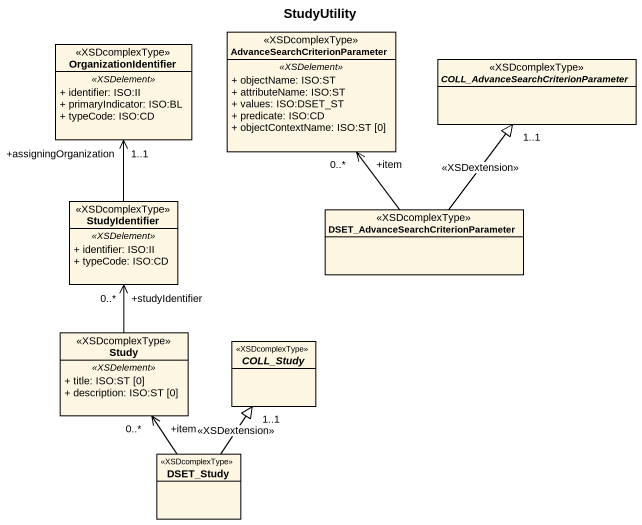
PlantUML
@startuml
title StudyUtility
hide circle
hide empty members
skinparam classAttributeIconSize 0
class OrganizationIdentifier <<XSDcomplexType>> {
  .. <<XSDelement>> ..
  + identifier: ISO:II
  + primaryIndicator: ISO:BL
  + typeCode: ISO:CD
}
class "AdvanceSearchCriterionParameter" as AdvanceSearchCriterionParame <<XSDcomplexType>> {
  .. <<XSDelement>> ..
  + objectName: ISO:ST
  + attributeName: ISO:ST
  + values: ISO:DSET_ST
  + predicate: ISO:CD
  + objectContextName: ISO:ST [0]
}
abstract class "COLL_AdvanceSearchCriterionParameter" as COLL_AdvanceSearchCriterionP <<XSDcomplexType>>
class StudyIdentifier <<XSDcomplexType>> {
  .. <<XSDelement>> ..
  + identifier: ISO:II
  + typeCode: ISO:CD
}
class "DSET_AdvanceSearchCriterionParameter" as DSET_AdvanceSearchCriterionP <<XSDcomplexType>>
class Study <<XSDcomplexType>> {
  .. <<XSDelement>> ..
  + title: ISO:ST [0]
  + description: ISO:ST [0]
}
abstract class COLL_Study <<XSDcomplexType>>
class DSET_Study <<XSDcomplexType>>
StudyIdentifier -up-> "+assigningOrganization\n1..1" OrganizationIdentifier
DSET_AdvanceSearchCriterionP -up-> "+item\n0..*" AdvanceSearchCriterionParame
DSET_AdvanceSearchCriterionP -up-|> "1..1" COLL_AdvanceSearchCriterionP : <<XSDextension>>
Study -up-> "+studyIdentifier\n0..*" StudyIdentifier
DSET_Study -up-> "+item\n0..*" Study
DSET_Study -up-|> "1..1" COLL_Study : <<XSDextension>>
@enduml
